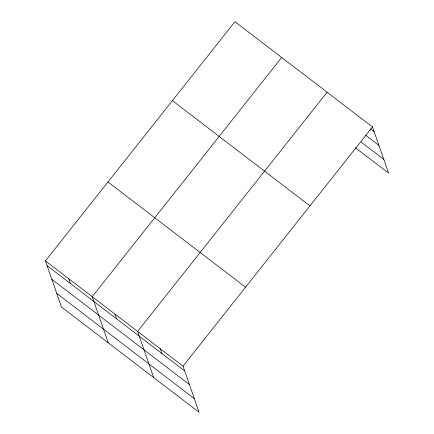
<?xml version="1.0" encoding="UTF-8"?>
<svg xmlns="http://www.w3.org/2000/svg" width="434" height="434" viewBox="0 0 434 434"><rect width="100%" height="100%" fill="white"/><g stroke="black" fill="none" stroke-linecap="round" stroke-linejoin="round"><path stroke-width="0.65" d="M45.434 260.91L183.018 366.155L199.087 412.3L61.503 307.055L45.434 260.91L234.913 21.7L372.497 126.945L388.566 173.09L355.305 147.647M281.693 57.483L92.214 296.693L108.283 342.838M327.095 92.214L137.616 331.424L153.685 377.569M183.018 366.155L372.497 126.945M370.457 128.876L374.157 131.703M365.71 135.262L378.909 145.357M361.11 142.064L383.813 159.43M172.385 100.639L309.968 205.884M107.963 181.971L245.546 287.216M47.089 265.668L184.678 370.913M51.847 279.328L189.43 384.573M56.745 293.4L194.329 398.645M160.314 348.79L161.974 353.547M114.912 314.059L116.572 318.816M68.822 278.802L70.482 283.559"/></g></svg>
